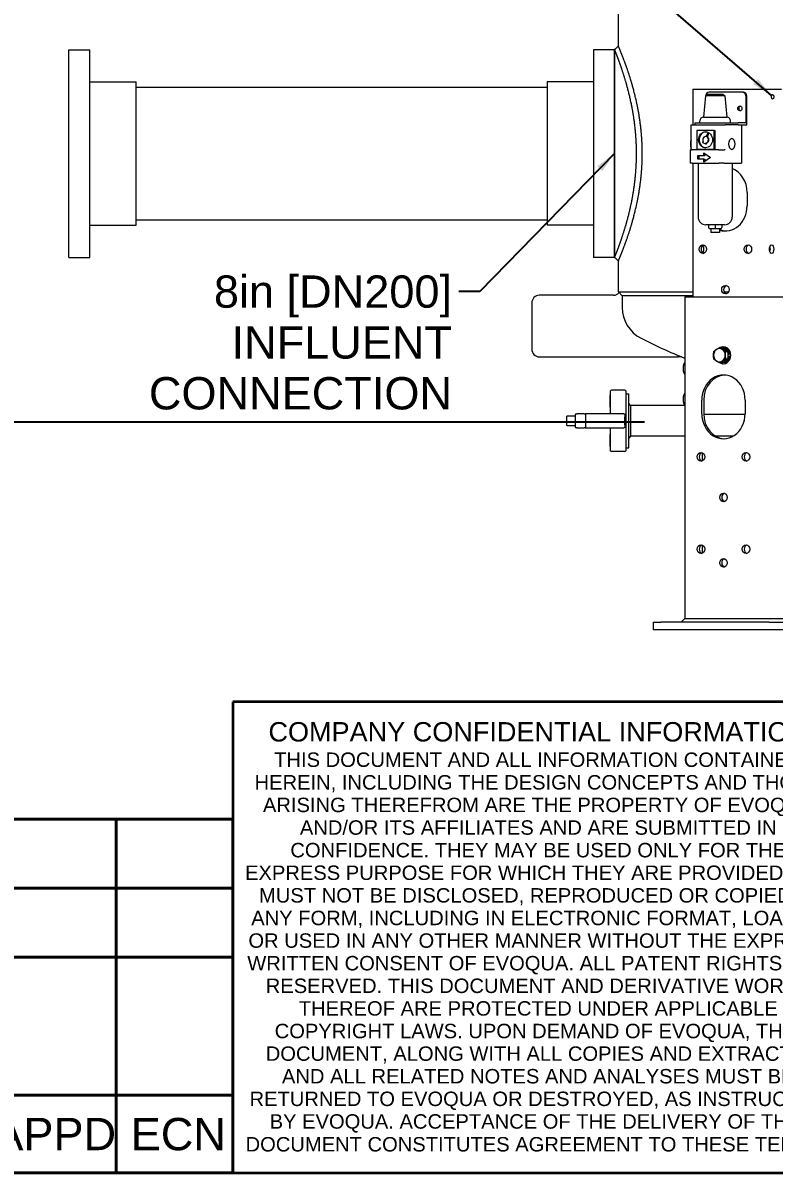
# Model space of a CAD drawing. Header units: inches. Extents: x 17 to 469, y 7 to 301.
# Drawn here: x 305.7 to 354.6, y 7 to 81.8 of the extents above; entities that cross this region are included whole.
import ezdxf
from ezdxf.enums import TextEntityAlignment as Align

# ---------------------------------------------------------------- set-up
doc = ezdxf.new("R2010")
doc.units = ezdxf.units.IN
doc.header["$LTSCALE"] = 14
doc.header["$MEASUREMENT"] = 0
doc.layers.get('0').update_dxf_attribs({"lineweight": 25})
for name, color, linetype, lineweight in [('Border', 7, 'Continuous', 35), ('Dimension (ANSI)', 7, 'Continuous', 25), ('Symbol', 7, 'Continuous', 25), ('Symbol (ANSI)', 7, 'Continuous', 25), ('Title', 7, 'Continuous', 35), ('Visible (ANSI)', 7, 'Continuous', 50)]:
    doc.layers.add(name, color=color, linetype=linetype, lineweight=lineweight)
doc.styles.add('MEMCOR Medium', font='arial.ttf')
doc.styles.get("Standard").update_dxf_attribs({"font": 'arial.ttf'})
doc.styles.add('Standard A-B-C', font='arial.ttf')
doc.dimstyles.new('Default (ANSI)', dxfattribs={"dimscale": 14, "dimtxt": 0.15, "dimasz": 0.098425, "dimexe": 0.125, "dimexo": 0.0625, "dimgap": 0.031496, "dimtad": 0, "dimtih": 1, "dimtoh": 1, "dimdec": 4, "dimrnd": 1e-08, "dimzin": 3, "dimdsep": 46, "dimlunit": 5, "dimtxsty": 'MEMCOR Medium', "dimcen": 0.09, "dimdle": 0.393701, "dimclrd": 256, "dimclre": 256, "dimclrt": 256, "dimadec": 0, "dimazin": 1, "dimtfac": 0.8, "dimtofl": 0, "dimtmove": 0, "dimatfit": 3, "dimfxl": 1, "dimfrac": 1, "dimtolj": 1, "dimtzin": 4, "dimlwd": -1, "dimlwe": -1, "dimarcsym": 0})
doc.dimstyles.new('Default (ANSI)$7', dxfattribs={"dimscale": 14, "dimtxt": 0.15, "dimasz": 0.098425, "dimexe": 0.125, "dimexo": 0.0625, "dimgap": 0.031496, "dimtad": 0, "dimtih": 1, "dimtoh": 1, "dimdec": 4, "dimrnd": 1e-08, "dimzin": 3, "dimdsep": 46, "dimlunit": 5, "dimtxsty": 'MEMCOR Medium', "dimcen": 0.09, "dimdle": 0.393701, "dimclrd": 256, "dimclre": 256, "dimclrt": 256, "dimadec": 0, "dimazin": 1, "dimtfac": 0.8, "dimtofl": 0, "dimtmove": 0, "dimatfit": 3, "dimfxl": 1, "dimfrac": 1, "dimtolj": 1, "dimtzin": 4, "dimlwd": -1, "dimlwe": -1, "dimarcsym": 0})

# ---------------------------------------------------------------- blocks, each defined once
blk = doc.blocks.new('Borders 22x34_D')
at = {"layer": 'Border'}
blk.add_line((1.25, 0.5), (33.5, 0.5), dxfattribs=at)
blk = doc.blocks.new('Title Blocks D-E')
at = {"layer": 'Title'}
for p, q in [((18.0646, 11.4455), (15.2521, 11.4455)), ((15.2521, 11.4455), (15.2521, 9.258)), ((15.2521, 9.258), (18.0646, 9.258))]:
    blk.add_line(p, q, dxfattribs=at)
at = {"layer": 'Title', "insert": (16.6705, 11.3517), "char_height": 0.06, "width": 2.725909, "attachment_point": 2, "line_spacing_factor": 0.757101, "style": 'Standard A-B-C'}
blk.add_mtext('\\pxsm0.94;\\fArial|b0|i0;{\\H0.0900;COMPANY CONFIDENTIAL INFORMATION\\P}\\fArial|b0|i0;{\\H0.0670;THIS DOCUMENT AND ALL INFORMATION CONTAINED HEREIN, INCLUDING THE DESIGN CONCEPTS AND THOSE ARISING THEREFROM ARE THE PROPERTY OF EVOQUA AND/OR ITS AFFILIATES AND ARE SUBMITTED IN CONFIDENCE. THEY MAY BE USED ONLY FOR THE EXPRESS PURPOSE FOR WHICH THEY ARE PROVIDED AND MUST NOT BE DISCLOSED, REPRODUCED OR COPIED IN ANY FORM, INCLUDING IN ELECTRONIC FORMAT, LOANED OR USED IN ANY OTHER MANNER WITHOUT THE EXPRESS WRITTEN CONSENT OF EVOQUA. ALL PATENT RIGHTS ARE RESERVED. THIS DOCUMENT AND DERIVATIVE WORKS THEREOF ARE PROTECTED UNDER APPLICABLE COPYRIGHT LAWS. UPON DEMAND OF EVOQUA, THIS DOCUMENT, ALONG WITH ALL COPIES AND EXTRACTS, AND ALL RELATED NOTES AND ANALYSES MUST BE RETURNED TO EVOQUA OR DESTROYED, AS INSTRUCTED BY EVOQUA. ACCEPTANCE OF THE DELIVERY OF THIS DOCUMENT CONSTITUTES AGREEMENT TO THESE TERMS}\\fArial|b0|i0;{\\H0.0680;.}', dxfattribs=at)
at = {"layer": 'Title', "lineweight": 30, "flags": 63}
for tag, height, p in [('DESIGNER', 0.094, (18.4396, 11.1408)), ('CREATION_DATE', 0.094, (19.1896, 11.1408)), ('CHECKED_BY', 0.094, (18.4396, 10.7033)), ('CHECKED_DATE', 0.094, (19.1896, 10.7033)), ('ENG_APPROVED_BY', 0.094, (18.4396, 10.2658)), ('ENG_APPROVAL_DATE', 0.094, (19.1896, 10.2658)), ('MANAGER', 0.094, (18.8146, 9.8283)), ('PROJECT', 0.12, (20.2833, 9.3768)), ('PART_NUMBER', 0.12, (21.7208, 9.3768)), ('@DMS_Reference', 0.12, (23.3146, 9.3768)), ('Sheet_Number', 0.12, (24.5021, 9.3768)), ('Number_of_sheets', 0.1247, (25.0646, 9.3768)), ('REVISION_NUMBER', 0.12, (25.5646, 9.3768))]:
    blk.add_attdef(tag, text='', height=height, dxfattribs=at).set_placement(p, align=Align.MIDDLE_CENTER)
for tag, p in [('!Reference', (18.8771, 9.5267)), ('!Scale', (18.8771, 9.308))]:
    blk.add_attdef(tag, text='', height=0.078, dxfattribs=at).set_placement(p, align=Align.BOTTOM_CENTER)
blk = doc.blocks.new('*D18')
at = {"layer": 'Defpoints', "color": 0, "transparency": 16777216}
for p in [(360.518, 145.532), (302.602, 55.808), (347.011, 55.808)]:
    blk.add_point(p, dxfattribs=at)
at = {"layer": 'Dimension (ANSI)', "transparency": 16777216}
for p, q in [((359.643, 145.532), (300.852, 145.532)), ((302.602, 144.154), (302.602, 107.84)), ((302.602, 57.186), (302.602, 93.5)), ((346.136, 55.808), (300.852, 55.808))]:
    blk.add_line(p, q, dxfattribs=at)
for points in [[(302.372, 144.154), (302.832, 144.154), (302.602, 145.532)], [(302.372, 57.186), (302.832, 57.186), (302.602, 55.808)]]:
    blk.add_solid(points, dxfattribs=at)
at = {"layer": 'Dimension (ANSI)', "transparency": 16777216, "char_height": 2.1, "attachment_point": 5, "style": 'MEMCOR Medium'}
for s, insert in [('\\A1; \\fArial|b0|i0;89{\\H0.8x;\\S3#4;} in', (302.602, 102.827)), ('\\A1;[2279.0 mm]{\\P\\fArial|b0|i0;SHIPPING HEIGHT\\P\\fArial|b0|i0;REF.}', (302.602, 95.657))]:
    blk.add_mtext(s, dxfattribs=dict(at, insert=insert))
blk = doc.blocks.new('REVISION HISTORY')
at = {"layer": 'Symbol', "lineweight": 40}
for p, q in [((11.6783, 2.1426), (22.812, 2.1426)), ((22.2694, 2.1426), (22.2694, 0.8621)), ((22.812, 2.1426), (22.812, 0.8621)), ((11.6783, 1.8225), (22.812, 1.8225)), ((11.6783, 1.5024), (22.812, 1.5024)), ((11.6783, 0.8621), (22.812, 0.8621)), ((22.2694, 0.5), (22.2694, 0.8621)), ((22.812, 0.5), (22.812, 0.8621)), ((11.6783, 0.5), (22.812, 0.5))]:
    blk.add_line(p, q, dxfattribs=at)
at = {"layer": 'Symbol', "char_height": 0.15, "attachment_point": 7, "style": 'MEMCOR Medium'}
for s, insert in [('APPD', (21.6984, 0.606)), ('ECN', (22.3368, 0.6035))]:
    blk.add_mtext(s, dxfattribs=dict(at, insert=insert))

msp = doc.modelspace()

# ---------------------------------------------------------------- linework, layer by layer
at = {"layer": 'Visible (ANSI)', "linetype": 'Continuous', "lineweight": 18}
for p, q in [((344.437962, 80.267224), (344.437962, 100.105438)), ((308.687277, 66.526895), (308.687277, 80.026895)), ((308.687277, 80.026895), (310.062277, 80.026895)), ((310.062277, 66.526895), (310.062277, 80.026895)), ((342.813277, 80.026895), (342.813277, 66.526895)), ((344.188277, 80.026895), (342.813277, 80.026895)), ((344.188277, 66.526895), (344.188277, 80.026895)), ((344.188277, 80.026895), (344.197209, 80.026895)), ((344.188277, 80.026895), (344.188277, 66.526895)), ((310.062277, 77.933145), (313.062277, 77.933145)), ((313.062277, 68.620645), (313.062277, 77.933145)), ((339.813277, 77.933145), (339.813277, 68.620645)), ((342.813277, 77.933145), (339.813277, 77.933145)), ((313.062277, 77.589395), (339.813277, 77.589395)), ((349.271321, 77.457895), (349.616321, 77.457895)), ((349.271321, 77.457895), (349.271321, 75.145395)), ((349.616321, 77.457895), (353.184346, 77.457895)), ((350.09939, 77.020827), (349.984771, 75.645395)), ((350.234771, 77.145395), (350.09939, 77.020827)), ((351.370152, 77.020827), (350.09939, 77.020827)), ((350.234771, 77.145395), (351.234771, 77.145395)), ((352.504803, 77.270395), (350.339739, 77.270395)), ((351.234771, 77.145395), (351.370152, 77.020827)), ((351.370152, 77.020827), (351.484771, 75.645395)), ((352.567303, 77.270395), (352.504803, 77.270395)), ((352.721309, 77.020395), (352.721309, 75.270395)), ((352.783809, 75.145395), (352.783809, 77.020395)), ((353.184346, 77.457895), (354.126903, 77.457895)), ((354.126903, 77.457895), (355.060078, 77.457895)), ((349.984771, 75.645395), (351.484771, 75.645395)), ((349.181246, 75.145395), (349.306246, 75.145395)), ((349.181246, 73.525202), (349.181246, 75.145395)), ((349.306246, 75.145395), (350.172271, 75.145395)), ((349.422271, 75.270395), (352.221309, 75.270395)), ((349.422271, 75.270395), (349.422271, 75.145395)), ((350.678357, 74.769201), (349.541185, 74.769201)), ((349.541185, 74.769201), (349.541185, 73.567404)), ((349.734771, 75.270395), (349.734771, 75.395395)), ((350.172271, 75.145395), (351.038296, 75.145395)), ((350.678357, 74.769201), (350.740857, 74.769201)), ((350.678357, 73.567404), (350.678357, 74.769201)), ((350.740857, 73.567404), (350.740857, 74.769201)), ((351.038296, 75.145395), (351.379803, 75.145395)), ((351.590225, 75.145395), (351.379803, 75.145395)), ((352.221309, 75.145395), (351.590225, 75.145395)), ((351.734771, 75.270395), (351.734771, 75.395395)), ((352.721309, 75.270395), (352.221309, 75.270395)), ((352.221309, 75.145395), (352.783809, 75.145395)), ((352.442303, 75.145395), (352.442303, 72.645395)), ((349.926365, 73.974659), (349.962338, 74.040754)), ((350.141021, 74.381024), (350.109771, 74.381024)), ((350.145352, 74.377019), (350.260606, 74.588783)), ((350.260606, 74.588783), (350.212424, 74.344939)), ((350.243674, 74.344939), (350.212424, 74.344939)), ((350.291856, 74.588783), (350.243674, 74.344939)), ((350.291856, 74.588783), (350.260606, 74.588783)), ((349.118746, 73.525202), (349.243746, 73.525202)), ((349.118746, 73.525202), (349.118746, 72.645395)), ((350.975796, 73.525202), (349.243746, 73.525202)), ((349.541185, 73.567404), (350.678357, 73.567404)), ((350.120877, 73.881625), (349.926365, 73.974659)), ((350.000751, 73.139979), (350.000751, 73.327787)), ((350.000751, 73.327787), (350.440336, 73.020395)), ((350.063251, 73.284082), (350.063251, 73.139979)), ((350.135915, 73.957733), (350.120877, 73.881625)), ((350.152127, 73.881625), (350.120877, 73.881625)), ((350.167165, 73.957733), (350.135915, 73.957733)), ((350.167165, 73.957733), (350.152127, 73.881625)), ((350.678357, 73.567404), (350.740857, 73.567404)), ((350.975796, 73.525202), (351.317303, 73.525202)), ((351.379803, 73.525202), (351.317303, 73.525202)), ((349.243746, 72.645395), (349.118746, 72.645395)), ((349.243746, 72.645395), (350.975796, 72.645395)), ((349.271321, 72.645395), (349.271321, 63.953895)), ((349.613917, 72.900811), (349.613917, 73.139979)), ((349.613917, 73.139979), (350.000751, 73.139979)), ((350.000751, 72.900811), (349.613917, 72.900811)), ((349.626994, 72.645395), (349.626994, 69.145395)), ((349.676417, 73.139979), (349.676417, 72.900811)), ((350.000751, 73.139979), (350.063251, 73.139979)), ((350.440336, 73.020395), (350.000751, 72.713003)), ((350.000751, 72.713003), (350.000751, 72.900811)), ((350.000751, 72.900811), (350.063251, 72.900811)), ((350.063251, 72.900811), (350.063251, 72.756708)), ((351.317303, 72.645395), (350.975796, 72.645395)), ((351.317303, 72.645395), (352.442303, 72.645395)), ((351.842548, 72.645395), (351.842548, 69.145395)), ((352.811955, 70.747895), (352.811955, 69.867895)), ((313.062277, 68.964395), (339.813277, 68.964395)), ((310.062277, 68.620645), (313.062277, 68.620645)), ((342.813277, 68.620645), (339.813277, 68.620645)), ((351.342548, 68.645395), (350.126994, 68.645395)), ((350.308754, 68.645395), (350.308754, 68.457895)), ((350.371254, 68.395395), (350.734771, 68.395395)), ((350.453521, 68.395395), (350.453521, 68.145395)), ((351.016021, 68.145395), (350.453521, 68.145395)), ((350.734771, 68.645395), (350.734771, 68.457895)), ((350.734771, 68.457895), (350.734771, 68.395395)), ((350.734771, 68.395395), (351.098288, 68.395395)), ((351.016021, 68.395395), (351.016021, 68.145395)), ((351.160788, 68.645395), (351.160788, 68.457895)), ((308.687277, 66.526895), (310.062277, 66.526895)), ((344.188277, 66.526895), (342.813277, 66.526895)), ((344.188277, 66.526895), (344.197209, 66.526895)), ((344.437962, 64.276895), (344.437962, 66.286566)), ((338.805855, 63.557895), (338.805855, 60.557895)), ((344.118447, 64.057895), (339.288818, 64.057895)), ((344.437962, 64.276895), (349.271321, 64.276895)), ((344.688277, 64.031895), (344.443277, 64.276895)), ((344.688277, 64.031895), (344.688277, 63.276895)), ((349.271321, 64.031895), (344.688277, 64.031895)), ((348.763792, 63.953895), (349.108792, 63.953895)), ((348.763792, 63.953895), (348.763792, 43.053895)), ((349.108792, 63.953895), (353.441875, 63.953895)), ((351.320578, 64.276895), (351.605089, 64.276895)), ((353.441875, 63.953895), (354.384432, 63.953895)), ((354.384432, 63.953895), (355.227785, 63.953895)), ((351.181337, 60.669077), (351.029, 60.669077)), ((351.181337, 60.669077), (351.560224, 60.416486)), ((351.232083, 60.635246), (351.243837, 60.635246)), ((351.243837, 60.715076), (351.275334, 60.715076)), ((339.288818, 60.057895), (348.318214, 60.057895)), ((348.318214, 60.057895), (348.318214, 60.151088)), ((348.522523, 60.057895), (348.318214, 60.057895)), ((348.522523, 60.057895), (348.522523, 60.066759)), ((348.544228, 60.057895), (348.522523, 60.057895)), ((351.560224, 59.911304), (351.181337, 59.658714)), ((351.560224, 60.416486), (351.407887, 60.416486)), ((351.560224, 59.911304), (351.407887, 59.911304)), ((351.560224, 60.416486), (351.560224, 59.911304)), ((351.585294, 60.231696), (351.560224, 60.231696)), ((351.560224, 60.096094), (351.585294, 60.096094)), ((351.585294, 60.231696), (351.647794, 60.231696)), ((351.585294, 60.096094), (351.647794, 60.096094)), ((348.763792, 59.556486), (348.679176, 59.556486)), ((351.181337, 59.658714), (351.029, 59.658714)), ((351.232083, 59.692544), (351.243837, 59.692544)), ((351.243837, 59.612714), (351.275334, 59.612714)), ((348.763792, 59.051304), (348.679176, 59.051304)), ((343.928435, 56.348395), (343.928435, 57.838395)), ((344.868435, 57.898395), (343.988435, 57.898395)), ((344.928435, 57.838395), (344.928435, 53.958395)), ((344.928435, 57.648395), (345.107735, 57.648395)), ((345.107735, 54.148395), (345.107735, 57.648395)), ((343.878435, 57.554913), (343.878435, 57.405686)), ((343.878435, 57.405686), (343.878435, 57.390339)), ((343.878435, 57.390339), (343.878435, 57.107108)), ((343.878435, 57.107108), (343.878435, 57.102455)), ((343.878435, 57.102455), (343.878435, 56.788459)), ((343.918435, 57.564913), (343.888435, 57.564913)), ((343.918435, 57.112455), (343.888435, 57.112455)), ((345.232735, 56.898395), (345.107735, 57.023395)), ((348.763792, 56.898395), (345.232735, 56.898395)), ((345.232735, 56.898395), (345.232735, 55.191288)), ((348.763792, 57.556486), (348.679176, 57.556486)), ((348.763792, 57.051304), (348.679176, 57.051304)), ((349.863712, 56.363895), (349.863712, 57.243895)), ((349.988712, 57.243895), (349.988712, 56.363895)), ((352.686955, 57.243895), (352.686955, 56.363895)), ((341.053435, 56.158395), (341.053435, 55.638395)), ((341.093435, 56.198395), (341.113435, 56.198395)), ((341.608435, 56.198395), (341.113435, 56.198395)), ((341.628435, 56.288395), (341.628435, 55.508395)), ((341.688435, 56.348395), (341.753435, 56.348395)), ((342.203435, 56.348395), (341.753435, 56.348395)), ((342.203435, 56.348395), (342.268435, 56.348395)), ((342.318149, 56.348395), (342.268435, 56.348395)), ((344.800946, 56.348395), (342.318149, 56.348395)), ((342.328435, 55.508395), (342.328435, 56.288395)), ((343.918435, 56.778459), (343.888435, 56.778459)), ((352.686122, 56.307895), (349.989545, 56.307895)), ((341.113435, 55.598395), (341.093435, 55.598395)), ((341.113435, 55.598395), (341.608435, 55.598395)), ((341.753435, 55.448395), (341.688435, 55.448395)), ((341.753435, 55.448395), (342.203435, 55.448395)), ((342.268435, 55.448395), (342.203435, 55.448395)), ((342.268435, 55.448395), (342.318149, 55.448395)), ((342.318149, 55.448395), (344.800946, 55.448395)), ((343.928435, 53.958395), (343.928435, 55.448395)), ((343.878435, 55.008331), (343.878435, 54.694335)), ((343.878435, 54.694335), (343.878435, 54.689682)), ((343.878435, 54.689682), (343.878435, 54.406451)), ((343.918435, 55.018331), (343.888435, 55.018331)), ((343.888435, 54.684335), (343.918435, 54.684335)), ((345.232735, 54.898395), (345.107735, 54.773395)), ((345.232735, 55.191288), (345.232735, 54.898395)), ((348.763792, 54.898395), (345.232735, 54.898395)), ((351.89332, 54.898395), (350.782347, 54.898395)), ((343.878435, 54.406451), (343.878435, 54.391104)), ((343.878435, 54.391104), (343.878435, 54.241877)), ((343.918435, 54.231877), (343.888435, 54.231877)), ((344.868435, 53.898395), (343.988435, 53.898395)), ((344.928435, 54.148395), (345.107735, 54.148395)), ((349.916094, 53.301964), (349.916094, 53.805826)), ((349.916094, 47.301964), (349.916094, 47.805826)), ((346.70119, 42.803895), (347.20119, 42.803895)), ((346.70119, 42.803895), (346.70119, 42.303895)), ((354.233316, 42.803895), (347.20119, 42.803895)), ((348.763792, 43.053895), (348.513792, 42.803895)), ((348.763792, 43.053895), (349.108792, 43.053895)), ((349.108792, 43.053895), (353.441875, 43.053895)), ((353.441875, 43.053895), (354.384432, 43.053895)), ((354.233316, 42.803895), (355.599342, 42.803895)), ((354.384432, 43.053895), (355.477785, 43.053895)), ((347.20119, 42.303895), (346.70119, 42.303895)), ((354.233316, 42.303895), (347.20119, 42.303895)), ((355.599342, 42.303895), (354.233316, 42.303895))]:
    msp.add_line(p, q, dxfattribs=at)
for centre, radius, start, end in [((349.984771, 75.395395), 0.25, 90, 180), ((351.484771, 75.395395), 0.25, 0, 90), ((350.126994, 69.145395), 0.5, 180, 270), ((351.342548, 69.145395), 0.5, 270, 0), ((350.371254, 68.457895), 0.0625, 180, 270), ((351.098288, 68.457895), 0.0625, 270, 0), ((346.945765, 63.276895), 2.257488, 180, 242.74300964), ((360.938277, 90.436895), 32.81, 242.74300964, 248.21898286), ((343.918435, 57.574913), 0.01, 270, 0), ((343.988435, 57.838395), 0.06, 90, 180), ((344.868435, 57.838395), 0.06, 0, 90), ((343.888435, 57.554913), 0.01, 90, 180), ((343.888435, 57.102455), 0.01, 90, 180), ((343.918435, 57.122455), 0.01, 270, 0), ((341.093435, 56.158395), 0.04, 90, 180), ((341.608435, 56.218395), 0.02, 270, 0), ((341.688435, 56.288395), 0.06, 90, 180), ((342.268435, 56.288395), 0.06, 0, 90), ((343.888435, 56.788459), 0.01, 180, 270), ((343.918435, 56.768459), 0.01, 0, 90), ((341.093435, 55.638395), 0.04, 180, 270), ((341.608435, 55.578395), 0.02, 0, 90), ((341.688435, 55.508395), 0.06, 180, 270), ((342.268435, 55.508395), 0.06, 270, 0), ((343.888435, 55.008331), 0.01, 90, 180), ((343.888435, 54.694335), 0.01, 180, 270), ((343.918435, 55.028331), 0.01, 270, 0), ((343.918435, 54.674335), 0.01, 0, 90), ((343.888435, 54.241877), 0.01, 180, 270), ((343.918435, 54.221877), 0.01, 0, 90), ((343.988435, 53.958395), 0.06, 180, 270), ((344.868435, 53.958395), 0.06, 270, 0)]:
    msp.add_arc(centre, radius, start, end, dxfattribs=at)
for centre, major_axis, ratio, start_param, end_param in [((350.339739, 77.020395), (0, 0.25), 0.866025404, 0, 1.477733376), ((352.504803, 77.020395), (0, 0.25), 0.866025404, 4.71238898, 6.283185307), ((352.567303, 77.020395), (0, 0.25), 0.866025404, 4.71238898, 6.283185307), ((352.404923, 76.207895), (0, 0.15625), 0.866025404, 0.233043799, 2.908548855), ((349.311893, 73.895395), (0, -0.375), 0.5, 3.912499837, 5.512278123), ((350.141021, 74.168302), (0, 0.520383), 0.866025404, 0.034677954, 3.1069147), ((350.109771, 74.168302), (0, 0.212722), 0.866025404, 6.088823721, 8.496983379), ((350.109771, 74.168302), (0, -0.212722), 0.866025404, 0.142396418, 2.550556077), ((350.141021, 74.168302), (0, 0.212722), 0.866025404, 6.248220979, 6.283185307), ((350.141021, 74.168302), (0, -0.212722), 0.866025404, 0.142396418, 2.550556077), ((351.400334, 70.747895), (0, 1.63), 0.866025404, 4.71238898, 5.964553947), ((351.400334, 69.867895), (0, -1.63), 0.866025404, 6.007455754, 7.853981634), ((351.525334, 69.867895), (0, -1.63), 0.866025404, 5.914060144, 6.238895501), ((350.060019, 67.057895), (0, 0.28), 0.866025404, 0.260688299, 2.880904355), ((349.86027, 67.057895), (0, -0.28), 0.5, 0.549470758, 2.592121895), ((352.990649, 67.057895), (0, 0.28), 0.866025404, 0.260688299, 2.880904355), ((354.190397, 67.057895), (0, 0.28), 0.5, 4.025522722, 5.399255239), ((351.525334, 64.426895), (0, 0.28), 0.866025404, 0.260688299, 2.880904355), ((339.288818, 63.557895), (0, 0.5), 0.965925826, 0, 1.570796327), ((344.118447, 64.557895), (0, -0.5), 0.965925826, 0, 0.865820872), ((339.288818, 60.557895), (0, -0.5), 0.965925826, 4.71238898, 6.283185307), ((351.009462, 60.163895), (0, 0.4375), 0.866025404, 5.759586532, 6.806784083), ((351.243837, 60.163895), (0, -0.551181), 0.866025404, 5.8717395, 9.836223768), ((351.181337, 60.163895), (0, 0.471351), 0.866025404, 5.378289783, 6.14088328), ((351.243837, 60.163895), (0, 0.471351), 0.866025404, 4.856733198, 6.283185307), ((351.275334, 60.163895), (0, -0.551181), 0.866025404, 0, 3.141592654), ((351.009462, 60.163895), (0, -0.4375), 0.866025404, 3.665191429, 4.71238898), ((351.009462, 60.163895), (0, -0.4375), 0.866025404, 4.71238898, 5.759586532), ((351.009462, 60.163895), (0, 0.4375), 0.866025404, 4.71238898, 5.759586532), ((351.009462, 60.163895), (0, 0.4375), 0.866025404, 3.665191429, 4.71238898), ((351.181337, 60.163895), (0, -0.471351), 0.866025404, 0.142302027, 0.904895524), ((351.243837, 60.163895), (0, -0.471351), 0.866025404, 0, 1.426452109), ((351.181337, 60.163895), (0, -0.471351), 0.866025404, 1.715140545, 1.952093075), ((351.181337, 60.163895), (0, -0.471351), 0.866025404, 1.189499578, 1.426452109), ((351.009462, 60.163895), (0, -0.4375), 0.866025404, 5.759586532, 6.806784083), ((351.275334, 57.243895), (0, 1.63), 0.866025404, 4.71238898, 7.853981634), ((351.400334, 57.243895), (0, 1.63), 0.866025404, 0.044289806, 1.570796327), ((346.700632, 55.898395), (0, 2), 0.932735426, 1.38164128, 1.759951373), ((351.275334, 56.363895), (0, -1.63), 0.866025404, 4.71238898, 7.853981634), ((351.400334, 56.363895), (0, -1.63), 0.866025404, 4.71238898, 6.238895501), ((349.935273, 53.553895), (0, 0.28), 0.866025404, 0.260688299, 2.880904355), ((352.865394, 53.553895), (0, 0.28), 0.866025404, 0.260688299, 2.880904355), ((351.400334, 50.922895), (0, 0.28), 0.866025404, 0.260688299, 2.880904355), ((349.935273, 47.553895), (0, 0.28), 0.866025404, 0.260688299, 2.880904355), ((352.865394, 47.553895), (0, 0.28), 0.866025404, 0.260688299, 2.880904355), ((351.400334, 46.659895), (0, 0.28), 0.866025404, 0.260688299, 2.880904355)]:
    msp.add_ellipse(centre, major_axis=major_axis, ratio=ratio, start_param=start_param, end_param=end_param, dxfattribs=at)
for centre, major_axis, ratio in [((354.470434, 76.957895), (0, -0.155), 0.5), ((352.342423, 76.207895), (0, -0.15625), 0.866025404), ((350.109771, 74.168302), (0, 0.520383), 0.866025404), ((351.817303, 73.895395), (0, 0.375), 0.5), ((349.935019, 67.057895), (0, -0.28), 0.866025404), ((352.865649, 67.057895), (0, -0.28), 0.866025404), ((354.406903, 67.057895), (0, 0.28), 0.5), ((351.400334, 64.426895), (0, -0.28), 0.866025404), ((349.810273, 53.553895), (0, -0.28), 0.866025404), ((352.740394, 53.553895), (0, -0.28), 0.866025404), ((351.275334, 50.922895), (0, -0.28), 0.866025404), ((349.810273, 47.553895), (0, -0.28), 0.866025404), ((352.740394, 47.553895), (0, -0.28), 0.866025404), ((351.275334, 46.659895), (0, -0.28), 0.866025404)]:
    msp.add_ellipse(centre, major_axis=major_axis, ratio=ratio, dxfattribs=at)
for points in [[(344.197209, 80.026895), (344.27745, 80.107015), (344.357722, 80.187104), (344.437962, 80.267224)], [(344.437962, 66.286566), (344.357722, 66.366686), (344.27745, 66.446775), (344.197209, 66.526895)], [(344.868435, 56.274453), (344.86927, 56.279134), (344.870133, 56.283782), (344.871025, 56.288395)], [(344.871025, 55.508395), (344.870133, 55.513008), (344.869271, 55.517656), (344.868435, 55.522337)]]:
    msp.add_open_spline(points, degree=3, dxfattribs=at)
for points, knots in [([(344.197209, 66.526895), (344.197209, 66.526895), (344.214104, 66.568435), (344.282835, 66.741665), (344.334628, 66.873302), (344.464974, 67.219293), (344.543541, 67.433922), (344.713001, 67.927825), (344.803749, 68.207138), (344.9804, 68.801022), (345.072728, 69.136706), (345.247864, 69.868879), (345.330498, 70.265376), (345.46916, 71.09514), (345.525137, 71.52916), (345.581109, 72.186304), (345.595174, 72.40636), (345.613783, 72.844317), (345.618328, 73.062219), (345.618328, 73.491571), (345.613783, 73.709473), (345.595174, 74.14743), (345.581109, 74.367486), (345.525137, 75.02463), (345.46916, 75.458651), (345.330498, 76.288414), (345.247864, 76.684911), (345.072728, 77.417084), (344.9804, 77.752768), (344.803749, 78.346652), (344.713001, 78.625965), (344.543541, 79.119869), (344.464974, 79.334497), (344.334628, 79.680488), (344.282835, 79.812125), (344.214104, 79.985355), (344.197209, 80.026895), (344.197209, 80.026895)], [-78.47883078, -78.47883078, -78.47883078, -78.47883078, -75.210592595, -75.210592595, -71.942354409, -71.942354409, -68.674116223, -68.674116223, -65.405878037, -65.405878037, -62.134213658, -62.134213658, -58.862549279, -58.862549279, -55.590884899, -55.590884899, -53.95505271, -53.95505271, -52.31922052, -52.31922052, -50.68338833, -50.68338833, -49.047556141, -49.047556141, -45.775891762, -45.775891762, -42.504227382, -42.504227382, -39.232563003, -39.232563003, -35.964324817, -35.964324817, -32.696086631, -32.696086631, -29.427848446, -29.427848446, -26.159610261, -26.159610261, -26.15961026, -26.15961026]), ([(344.437962, 66.286566), (344.437962, 66.286566), (344.456391, 66.329698), (344.531314, 66.50937), (344.587763, 66.645856), (344.72984, 67.00435), (344.815485, 67.226643), (345.000305, 67.737936), (345.099325, 68.026975), (345.292244, 68.641397), (345.393187, 68.98872), (345.584909, 69.74638), (345.675497, 70.156727), (345.827697, 71.015785), (345.889249, 71.465286), (345.950846, 72.146195), (345.966336, 72.374263), (345.986838, 72.82828), (345.991849, 73.05423), (345.991849, 73.499561), (345.986838, 73.72551), (345.966336, 74.179527), (345.950846, 74.407595), (345.889249, 75.088504), (345.827697, 75.538005), (345.675497, 76.397063), (345.584909, 76.807411), (345.393187, 77.56507), (345.292244, 77.912393), (345.099325, 78.526816), (345.000305, 78.815854), (344.815485, 79.327147), (344.72984, 79.54944), (344.587763, 79.907934), (344.531314, 80.04442), (344.456391, 80.224092), (344.437962, 80.267224), (344.437962, 80.267224)], [27.129734386, 27.129734386, 27.129734386, 27.129734386, 30.518746176, 30.518746176, 33.907757966, 33.907757966, 37.296769756, 37.296769756, 40.685781546, 40.685781546, 44.079203353, 44.079203353, 47.472625159, 47.472625159, 50.866046965, 50.866046965, 52.562757869, 52.562757869, 54.259468772, 54.259468772, 55.956179675, 55.956179675, 57.652890578, 57.652890578, 61.046312385, 61.046312385, 64.439734191, 64.439734191, 67.833155998, 67.833155998, 71.222167788, 71.222167788, 74.611179578, 74.611179578, 78.000191368, 78.000191368, 81.389203157, 81.389203157, 81.389203158, 81.389203158]), ([(344.800946, 56.348395), (344.81085, 56.348395), (344.821588, 56.347019), (344.841503, 56.34052), (344.850685, 56.335408), (344.862117, 56.324288), (344.865966, 56.318964), (344.868435, 56.313081)], [0, 0, 0, 0, 0.0754736213, 0.0754736213, 0.1509472425, 0.1509472425, 0.1984255684, 0.1984255684, 0.1984255684, 0.1984255684]), ([(344.868435, 56.313081), (344.870246, 56.308765), (344.871387, 56.304258), (344.872001, 56.295762), (344.871729, 56.292033), (344.871025, 56.288395)], [-1.86116456922, -1.86116456922, -1.86116456922, -1.86116456922, -1.82482356389, -1.82482356389, -1.7951813573, -1.7951813573, -1.7951813573, -1.7951813573]), ([(344.868435, 55.483709), (344.865966, 55.477826), (344.862117, 55.472502), (344.850685, 55.461382), (344.841503, 55.45627), (344.821588, 55.449772), (344.81085, 55.448395), (344.800946, 55.448395)], [0.3524188435, 0.3524188435, 0.3524188435, 0.3524188435, 0.3998971673, 0.3998971673, 0.4753707886, 0.4753707886, 0.5508444098, 0.5508444098, 0.5508444098, 0.5508444098]), ([(344.871025, 55.508395), (344.87123, 55.507337), (344.871398, 55.506271), (344.872151, 55.499994), (344.871812, 55.494927), (344.86999, 55.487804), (344.86928, 55.485722), (344.868435, 55.483709)], [-1.29617262696, -1.29617262696, -1.29617262696, -1.29617262696, -1.28778700127, -1.28778700127, -1.24709347252, -1.24709347252, -1.22955910695, -1.22955910695, -1.22955910695, -1.22955910695])]:
    msp.add_open_spline(points, degree=3, knots=knots, dxfattribs=at)
for points, weights in [([(350.820019, 60.542781), (350.90794, 60.601395), (351.029, 60.669077)], [1, 1.04314139574, 1.01001874936]), ([(351.029, 60.669077), (351.110985, 60.601395), (351.198906, 60.542781)], [1.01001874936, 1.04314139574, 1]), ([(350.630576, 60.163895), (350.630576, 60.281123), (350.650114, 60.416486)], [1, 1.04314139574, 1.01001874936]), ([(350.650114, 59.911304), (350.630576, 60.046667), (350.630576, 60.163895)], [1.01001874936, 1.04314139574, 1]), ([(350.650114, 60.416486), (350.732099, 60.484167), (350.820019, 60.542781)], [1.01001874936, 1.04314139574, 1]), ([(350.820019, 59.785009), (350.732099, 59.843623), (350.650114, 59.911304)], [1, 1.04314139574, 1.01001874936]), ([(351.198906, 60.542781), (351.286826, 60.484167), (351.407887, 60.416486)], [1, 1.04314139574, 1.01001874936]), ([(351.407887, 59.911304), (351.286826, 59.843623), (351.198906, 59.785009)], [1.01001874936, 1.04314139574, 1]), ([(351.407887, 60.416486), (351.388349, 60.281123), (351.388349, 60.163895)], [1.01001874936, 1.04314139574, 1]), ([(351.388349, 60.163895), (351.388349, 60.046667), (351.407887, 59.911304)], [1, 1.04314139574, 1.01001874936]), ([(348.679176, 59.556486), (348.645336, 59.421123), (348.645336, 59.303895)], [1.01001874936, 1.04314139574, 1]), ([(348.645336, 59.303895), (348.645336, 59.186667), (348.679176, 59.051304)], [1, 1.04314139574, 1.01001874936]), ([(348.754711, 59.682781), (348.70395, 59.624167), (348.679176, 59.556486)], [1, 1.04314139574, 1.01001874936]), ([(348.763792, 59.692993), (348.75913, 59.687884), (348.754711, 59.682781)], [1.00669207358, 1.0036135676, 1]), ([(351.029, 59.658714), (350.90794, 59.726395), (350.820019, 59.785009)], [1.01001874936, 1.04314139574, 1]), ([(351.198906, 59.785009), (351.110985, 59.726395), (351.029, 59.658714)], [1, 1.04314139574, 1.01001874936]), ([(348.679176, 59.051304), (348.70395, 58.983623), (348.754711, 58.925009)], [1.01001874936, 1.04314139574, 1]), ([(348.754711, 58.925009), (348.75913, 58.919906), (348.763792, 58.914798)], [1, 1.0036135676, 1.00669207358]), ([(348.754711, 57.682781), (348.70395, 57.624167), (348.679176, 57.556486)], [1, 1.04314139574, 1.01001874936]), ([(348.763792, 57.692993), (348.75913, 57.687884), (348.754711, 57.682781)], [1.00669207358, 1.0036135676, 1]), ([(348.679176, 57.556486), (348.645336, 57.421123), (348.645336, 57.303895)], [1.01001874936, 1.04314139574, 1]), ([(348.645336, 57.303895), (348.645336, 57.186667), (348.679176, 57.051304)], [1, 1.04314139574, 1.01001874936]), ([(348.679176, 57.051304), (348.70395, 56.983623), (348.754711, 56.925009)], [1.01001874936, 1.04314139574, 1]), ([(348.754711, 56.925009), (348.75913, 56.919906), (348.763792, 56.914798)], [1, 1.0036135676, 1.00669207358])]:
    msp.add_rational_spline(points, weights, degree=2, dxfattribs=at)

# ---------------------------------------------------------------- block references
at = {"xscale": 14, "yscale": 14, "zscale": 14}
for name, p in [('Borders 22x34_D', (0, 0)), ('Title Blocks D-E', (105.838944, -122.611667))]:
    msp.add_blockref(name, p, dxfattribs=at)
at = {"layer": 'Symbol', "xscale": 14, "yscale": 14, "zscale": 14}
msp.add_blockref('REVISION HISTORY', (0, 0), dxfattribs=at)

# ---------------------------------------------------------------- texts
at = {"layer": 'Symbol (ANSI)', "insert": (333.615844, 65.351759), "char_height": 2.10000007, "width": 19.72591614, "attachment_point": 3, "line_spacing_factor": 0.944221, "style": 'MEMCOR Medium'}
msp.add_mtext('\\fArial|b0|i0;8in [DN200]\\P\\fArial|b0|i0;INFLUENT\\P\\fArial|b0|i0;CONNECTION', dxfattribs=at)

# ---------------------------------------------------------------- dimensions: what is measured, and where the dimension line sits
at = {"layer": 'Dimension (ANSI)'}
dim = msp.add_linear_dim(base=(302.601876, 55.807895), p1=(360.518277, 145.531895), p2=(347.011325, 55.807895), angle=90, text=' \\fArial|b0|i0;<> in\\X[2279.0 mm]{\\P\\fArial|b0|i0;SHIPPING HEIGHT\\P\\fArial|b0|i0;REF.}', dimstyle='Default (ANSI)', override={"dimgap": 0.031496, "dimdec": 4, "dimpost": '', "dimtol": 0, "dimlim": 0, "dimtp": 0, "dimtm": 0, "dimtdec": 2, "dimatfit": 1}, dxfattribs=at)
dim.commit()
dim.dimension.update_dxf_attribs({"geometry": '*D18', "text_midpoint": (302.601876, 100.669895), "dimtype": 160})

# ---------------------------------------------------------------- leaders
at = {"layer": 'Symbol (ANSI)', "annotation_type": 0, "has_hookline": 1, "hookline_direction": 1, "text_width": 19.334039}
for points in [[(354.408618, 77.051383), (337.388655, 91.730196), (336.010702, 91.730196)], [(344.188277, 73.276895), (335.434741, 64.301759), (334.056789, 64.301759)]]:
    msp.add_leader(points, dimstyle='Default (ANSI)$7', override={"dimtad": 0}, dxfattribs=at)

doc.saveas('drawing.dxf')
